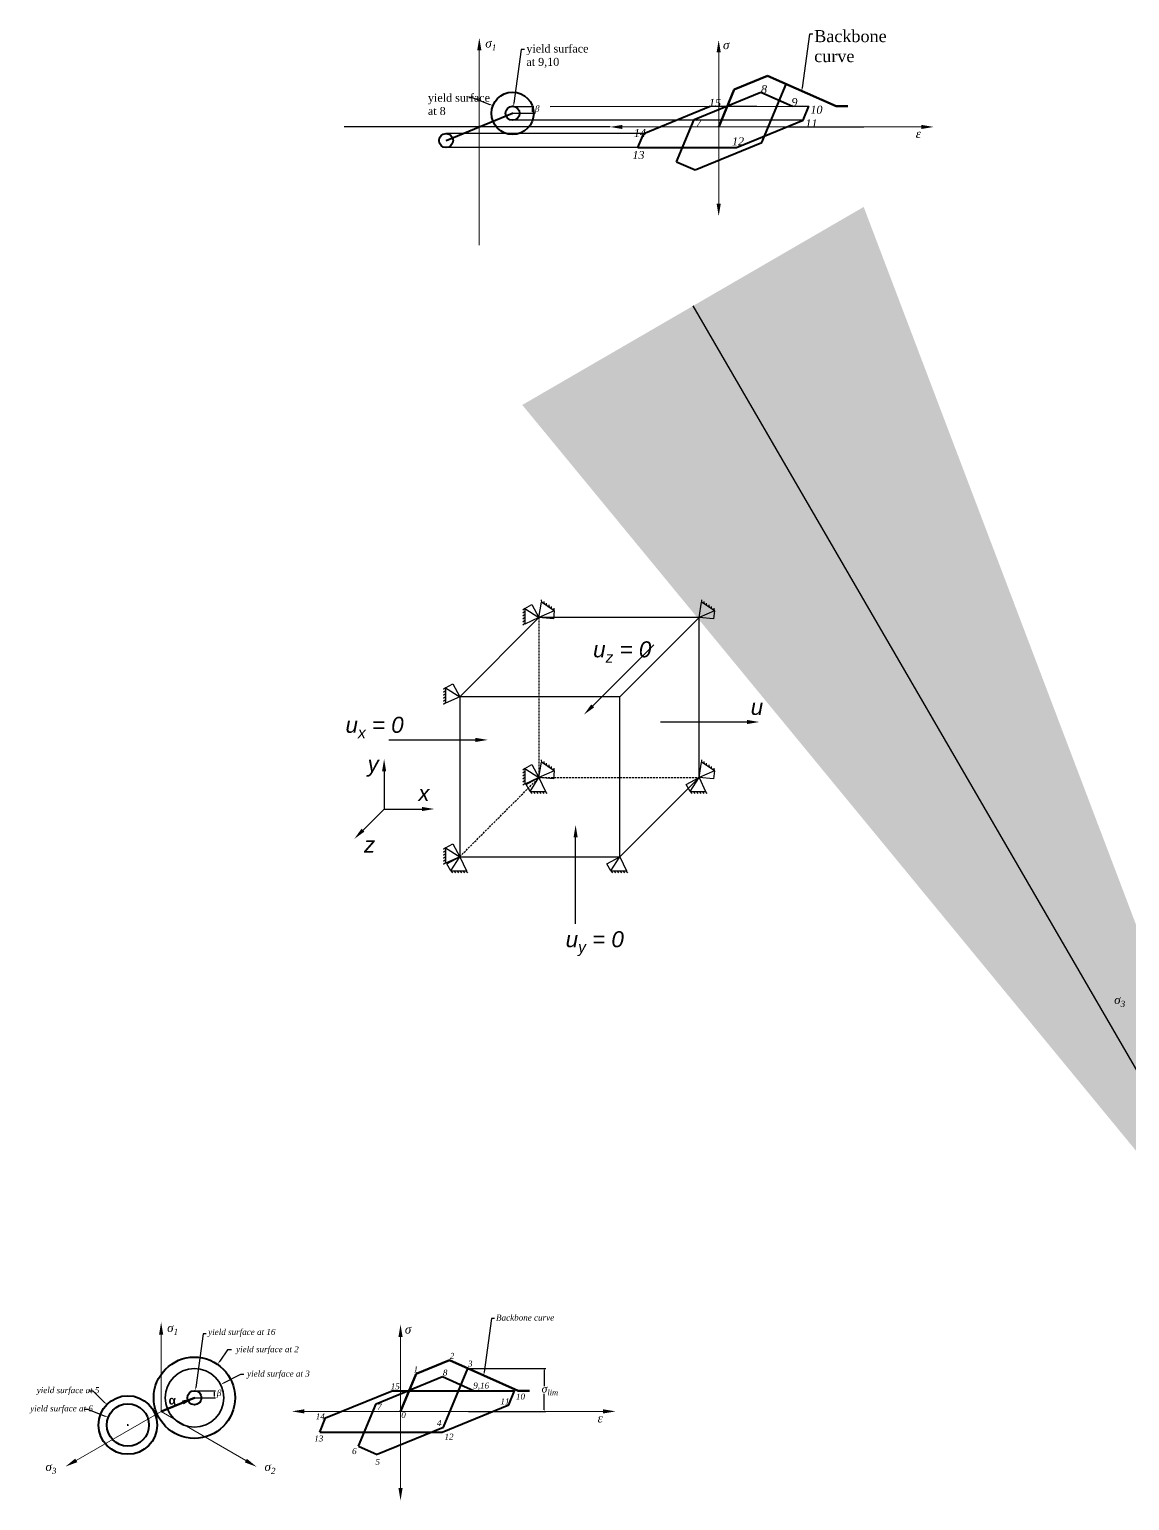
# Model space of a CAD drawing. Header units: inches. Extents: x -1038 to 587, y -1 to 567.
# Drawn here: x -16.4 to 121.1, y -0.7 to 183.2 of the extents above; entities that cross this region are included whole.
import ezdxf
from ezdxf import colors
from ezdxf.entities.mleader import LeaderData, LeaderLine
from ezdxf.math import Vec2, Vec3

# ---------------------------------------------------------------- set-up
doc = ezdxf.new("R2010")
doc.units = ezdxf.units.IN
doc.header["$MEASUREMENT"] = 0
doc.linetypes.add('DASHED2', pattern=[0.375, 0.25, -0.125])
doc.styles.get("Standard").update_dxf_attribs({"font": 'timesi.ttf', "height": 0.5})

# ---------------------------------------------------------------- blocks, each defined once
blk = doc.blocks.new('*U7')
blk.add_line((0, 0), (0.2055530507552703, -0.2517981851443665))
blk = doc.blocks.new('*U8')
at = {"color": 0, "linetype": 'ByBlock', "lineweight": -2, "transparency": 16777216, "rotation": 270}
for p in [(45.54913603556682, 110.7803031798653), (45.54913603556682, 110.4026059021487), (45.54913603556682, 110.0249086244322), (45.54913603556682, 109.6472113467156), (45.54913603556682, 109.2695140689991), (45.54913603556682, 108.8918167912825)]:
    blk.add_blockref('*U7', p, dxfattribs=at)
blk = doc.blocks.new('*U9')
blk.add_line((0, 0), (0.2055530507552703, -0.2517981851443665))
blk = doc.blocks.new('*U10')
at = {"color": 0, "linetype": 'ByBlock', "lineweight": -2, "transparency": 16777216, "rotation": 270}
for p in [(35.64964109895516, 100.8808082432536), (35.64964109895516, 100.5031109655371), (35.64964109895516, 100.1254136878205), (35.64964109895516, 99.74771641010398), (35.64964109895516, 99.37001913238743), (35.64964109895516, 98.99232185467088)]:
    blk.add_blockref('*U9', p, dxfattribs=at)
blk = doc.blocks.new('*U11')
blk.add_line((0, 0), (0.2055530507552703, -0.2517981851443665))
blk = doc.blocks.new('*U12')
at = {"color": 0, "linetype": 'ByBlock', "lineweight": -2, "transparency": 16777216, "rotation": 270}
for p in [(35.64964109895516, 80.88080824325363), (35.64964109895516, 80.50311096553708), (35.64964109895516, 80.12541368782053), (35.64964109895516, 79.74771641010398), (35.64964109895516, 79.37001913238743), (35.64964109895516, 78.99232185467088)]:
    blk.add_blockref('*U11', p, dxfattribs=at)
blk = doc.blocks.new('*U13')
blk.add_line((0, 0), (0.2055530507552703, -0.2517981851443665))
blk = doc.blocks.new('*U14')
at = {"color": 0, "linetype": 'ByBlock', "lineweight": -2, "transparency": 16777216, "rotation": 270}
for p in [(45.54913603556682, 90.78030317986529), (45.54913603556682, 90.40260590214874), (45.54913603556682, 90.02490862443219), (45.54913603556682, 89.64721134671564), (45.54913603556682, 89.26951406899909), (45.54913603556682, 88.89181679128254)]:
    blk.add_blockref('*U13', p, dxfattribs=at)
blk = doc.blocks.new('*U15')
blk.add_line((0, 0), (0.2055530507552703, -0.2517981851443665))
blk = doc.blocks.new('*U16')
at = {"color": 0, "linetype": 'ByBlock', "lineweight": -2, "transparency": 16777216, "rotation": 270}
for p in [(86.80710453716301, 102.5677874198586), (86.80710453716301, 102.190090142142), (86.80710453716301, 101.8123928644255), (86.80710453716301, 101.4346955867089), (86.80710453716301, 101.0569983089924), (86.80710453716301, 100.6793010312758)]:
    blk.add_blockref('*U15', p, dxfattribs=at)
blk = doc.blocks.new('*U17')
blk.add_line((0, 0), (0.2055530507552703, -0.2517981851443665))
blk = doc.blocks.new('*U18')
at = {"color": 0, "linetype": 'ByBlock', "lineweight": -2, "transparency": 16777216, "rotation": 270}
for p in [(86.80710453716301, 102.5677874198586), (86.80710453716301, 102.190090142142), (86.80710453716301, 101.8123928644255), (86.80710453716301, 101.4346955867089), (86.80710453716301, 101.0569983089924), (86.80710453716301, 100.6793010312758)]:
    blk.add_blockref('*U17', p, dxfattribs=at)
blk = doc.blocks.new('*U19')
blk.add_line((0, 0), (0.2055530507552703, -0.2517981851443665))
blk = doc.blocks.new('*U20')
at = {"color": 0, "linetype": 'ByBlock', "lineweight": -2, "transparency": 16777216, "rotation": 270}
for p in [(86.80710453716301, 102.5677874198586), (86.80710453716301, 102.190090142142), (86.80710453716301, 101.8123928644255), (86.80710453716301, 101.4346955867089), (86.80710453716301, 101.0569983089924), (86.80710453716301, 100.6793010312758)]:
    blk.add_blockref('*U19', p, dxfattribs=at)
blk = doc.blocks.new('*U21')
blk.add_line((0, 0), (0.2055530507552703, -0.2517981851443665))
blk = doc.blocks.new('*U22')
at = {"color": 0, "linetype": 'ByBlock', "lineweight": -2, "transparency": 16777216, "rotation": 270}
for p in [(86.80710453716301, 102.5677874198586), (86.80710453716301, 102.190090142142), (86.80710453716301, 101.8123928644255), (86.80710453716301, 101.4346955867089), (86.80710453716301, 101.0569983089924), (86.80710453716301, 100.6793010312758)]:
    blk.add_blockref('*U21', p, dxfattribs=at)
blk = doc.blocks.new('*U23')
blk.add_line((0, 0), (0.2055530507552703, -0.2517981851443665))
blk = doc.blocks.new('*U24')
at = {"color": 0, "linetype": 'ByBlock', "lineweight": -2, "transparency": 16777216, "rotation": 270}
for p in [(101.3759971690367, 102.5677874198586), (101.3759971690367, 102.190090142142), (101.3759971690367, 101.8123928644255), (101.3759971690367, 101.4346955867089), (101.3759971690367, 101.0569983089924), (101.3759971690367, 100.6793010312758)]:
    blk.add_blockref('*U23', p, dxfattribs=at)
blk = doc.blocks.new('*U25')
blk.add_line((0, 0), (0.2055530507552703, -0.2517981851443665))
blk = doc.blocks.new('*U26')
at = {"color": 0, "linetype": 'ByBlock', "lineweight": -2, "transparency": 16777216, "rotation": 270}
for p in [(101.3759971690367, 102.5677874198586), (101.3759971690367, 102.190090142142), (101.3759971690367, 101.8123928644255), (101.3759971690367, 101.4346955867089), (101.3759971690367, 101.0569983089924), (101.3759971690367, 100.6793010312758)]:
    blk.add_blockref('*U25', p, dxfattribs=at)
blk = doc.blocks.new('*U27')
blk.add_line((0, 0), (0.2055530507552703, -0.2517981851443665))
blk = doc.blocks.new('*U28')
at = {"color": 0, "linetype": 'ByBlock', "lineweight": -2, "transparency": 16777216, "rotation": 270}
for p in [(101.3759971690367, 102.5677874198586), (101.3759971690367, 102.190090142142), (101.3759971690367, 101.8123928644255), (101.3759971690367, 101.4346955867089), (101.3759971690367, 101.0569983089924), (101.3759971690367, 100.6793010312758)]:
    blk.add_blockref('*U27', p, dxfattribs=at)
blk = doc.blocks.new('*U29')
blk.add_line((0, 0), (0.2055530507552703, -0.2517981851443665))
blk = doc.blocks.new('*U30')
at = {"color": 0, "linetype": 'ByBlock', "lineweight": -2, "transparency": 16777216, "rotation": 270}
for p in [(101.3759971690367, 102.5677874198586), (101.3759971690367, 102.190090142142), (101.3759971690367, 101.8123928644255), (101.3759971690367, 101.4346955867089), (101.3759971690367, 101.0569983089924), (101.3759971690367, 100.6793010312758)]:
    blk.add_blockref('*U29', p, dxfattribs=at)

msp = doc.modelspace()

# ---------------------------------------------------------------- linework, layer by layer
for p, q in [((81.13028069623175, 182.5728994680742), (80.22167309868374, 175.8494229761312)), ((81.53028069623176, 182.5728994680742), (81.13028069623175, 182.5728994680742)), ((45.09275145172637, 180.6574333413583), (44.18414385417836, 173.9339568494152)), ((45.49275145172638, 180.6574333413583), (45.09275145172637, 180.6574333413583)), ((38.54834447369822, 174.6472833748621), (38.94834447369823, 174.6472833748621)), ((38.94834447369823, 174.6472833748621), (41.18093566728933, 173.775143957167)), ((44.22983617126445, 173.5317953604574), (46.65608451949728, 173.5317953604574)), ((46.47608451949728, 173.3517953604575), (46.47608451949728, 172.84876153633)), ((48.69618585691205, 173.5317953604574), (78.99495899935275, 173.5454575188671)), ((68.72166743965201, 173.5454575188671), (74.53324647558779, 173.5454575188671)), ((78.99495899935275, 173.5454575188671), (81.03760456957511, 173.5454575188671)), ((35.69951180371694, 169.2619524906589), (44.0131659270258, 172.66876153633)), ((43.92316592702579, 172.66876153633), (44.1031659270258, 172.66876153633)), ((43.92316592702579, 172.66876153633), (44.1031659270258, 172.66876153633)), ((43.92316592702579, 172.66876153633), (44.1031659270258, 172.66876153633)), ((44.0131659270258, 172.57876153633), (44.0131659270258, 172.75876153633)), ((44.0131659270258, 172.57876153633), (44.0131659270258, 172.75876153633)), ((44.0131659270258, 172.57876153633), (44.0131659270258, 172.75876153633)), ((80.3112066631862, 171.7921557779325), (44.01316810618317, 171.7920655537956)), ((44.0756659270258, 172.66876153633), (46.65608451949728, 172.66876153633)), ((56.19617642646597, 170.9653570134944), (22.9500897007656, 170.9653570134944)), ((60.40779314189822, 170.1385582490564), (35.69951500503833, 170.1386484731902)), ((78.25514697523047, 170.9653570134944), (87.91222160014195, 170.9653570134945)), ((85.95785911918634, 170.9653570134944), (86.46766561037845, 170.9653570134944)), ((59.68139523550931, 168.3852565081218), (35.69951180371709, 168.3852565081219)), ((45.54913603556682, 110.7803031798653), (46.4315106991476, 111.270167862513)), ((45.54913603556682, 110.7803031798653), (45.54913603556682, 108.8404386919464)), ((45.54913603556682, 110.7803031798653), (47.31388452375635, 109.6634112439164)), ((46.4315106991476, 111.270167862513), (47.31388452375635, 109.6634112439164)), ((47.31388452375635, 109.6634112439164), (47.63174301768235, 111.584501305757)), ((49.2324200811489, 110.488642204421), (47.31388452375635, 109.6634112439164)), ((49.2324200811489, 110.488642204421), (47.63174301768235, 111.584501305757)), ((49.2324200811489, 110.488642204421), (49.13816445386386, 109.4838196673728)), ((67.31388452375634, 109.6634112439164), (67.63174301768234, 111.584501305757)), ((69.23242008114889, 110.488642204421), (67.31388452375634, 109.6634112439164)), ((69.23242008114889, 110.488642204421), (67.63174301768234, 111.584501305757)), ((69.23242008114889, 110.488642204421), (69.13816445386385, 109.4838196673728)), ((37.41438958714468, 99.76391630730478), (47.31388452375635, 109.6634112439164)), ((47.31388452375635, 109.6634112439164), (45.54913603556682, 108.8404386919464)), ((67.31388452375634, 109.6634112439164), (47.31388452375635, 109.6634112439164)), ((49.13816445386386, 109.4838196673728), (47.31388452375635, 109.6634112439164)), ((57.41438958714468, 99.76391630730478), (67.31388452375634, 109.6634112439164)), ((67.31388452375634, 89.66341124391644), (67.31388452375634, 109.6634112439164)), ((69.13816445386385, 109.4838196673728), (67.31388452375634, 109.6634112439164)), ((61.66979420435034, 106.2557369725866), (54.03296681558113, 98.61890958381743)), ((35.64964109895516, 100.8808082432536), (36.53201576253593, 101.3706729259013)), ((36.53201576253593, 101.3706729259013), (37.41438958714468, 99.76391630730478)), ((35.64964109895516, 100.8808082432536), (35.64964109895516, 98.94094375533473)), ((35.64964109895516, 100.8808082432536), (37.41438958714468, 99.76391630730478)), ((37.41438958714468, 99.76391630730478), (35.64964109895516, 98.94094375533473)), ((37.41438958714468, 99.76391630730478), (37.41438958714468, 79.76391630730478)), ((57.41438958714468, 99.76391630730478), (37.41438958714468, 99.76391630730478)), ((57.41438958714468, 79.76391630730478), (57.41438958714468, 99.76391630730478)), ((62.49339805074692, 96.59956691723181), (73.29350291744663, 96.59956691723181)), ((28.5657633954948, 94.35763137225467), (39.36586826219451, 94.35763137225467)), ((45.54913603556682, 90.78030317986529), (46.4315106991476, 91.27016786251298)), ((45.54913603556682, 90.78030317986529), (45.54913603556682, 88.84043869194639)), ((45.54913603556682, 90.78030317986529), (47.31388452375635, 89.66341124391644)), ((46.4315106991476, 91.27016786251298), (47.31388452375635, 89.66341124391644)), ((47.31388452375635, 89.66341124391644), (47.63174301768235, 91.58450130575696)), ((49.2324200811489, 90.48864220442098), (47.31388452375635, 89.66341124391644)), ((49.2324200811489, 90.48864220442098), (47.63174301768235, 91.58450130575696)), ((49.2324200811489, 90.48864220442098), (49.13816445386386, 89.48381966737281)), ((67.31388452375634, 89.66341124391644), (67.63174301768234, 91.58450130575696)), ((69.23242008114889, 90.48864220442098), (67.31388452375634, 89.66341124391644)), ((69.23242008114889, 90.48864220442098), (67.63174301768234, 91.58450130575696)), ((69.23242008114889, 90.48864220442098), (69.13816445386385, 89.48381966737281)), ((47.31388452375635, 89.66341124391644), (45.54913603556682, 88.84043869194639)), ((45.70712790515982, 88.7810374193077), (47.31388452375635, 89.66341124391644)), ((46.19699258780751, 87.89866275572692), (45.70712790515982, 88.7810374193077)), ((46.19699258780751, 87.89866275572692), (47.31388452375635, 89.66341124391644)), ((47.31388452375635, 89.66341124391644), (48.1368570757264, 87.89866275572692)), ((49.13816445386386, 89.48381966737281), (47.31388452375635, 89.66341124391644)), ((57.41438958714468, 79.76391630730478), (67.31388452375634, 89.66341124391644)), ((65.70712790515981, 88.7810374193077), (67.31388452375634, 89.66341124391644)), ((66.1969925878075, 87.89866275572692), (65.70712790515981, 88.7810374193077)), ((66.1969925878075, 87.89866275572692), (67.31388452375634, 89.66341124391644)), ((67.31388452375634, 89.66341124391644), (68.1368570757264, 87.89866275572692)), ((69.13816445386385, 89.48381966737281), (67.31388452375634, 89.66341124391644)), ((46.19699258780751, 87.89866275572692), (48.1368570757264, 87.89866275572692)), ((66.1969925878075, 87.89866275572692), (68.1368570757264, 87.89866275572692)), ((35.64964109895516, 80.88080824325363), (36.53201576253593, 81.37067292590132)), ((36.53201576253593, 81.37067292590132), (37.41438958714468, 79.76391630730478)), ((51.89086524525533, 71.37927343971575), (51.89086524525533, 82.17937830641546)), ((35.64964109895516, 80.88080824325363), (35.64964109895516, 78.94094375533473)), ((35.64964109895516, 80.88080824325363), (37.41438958714468, 79.76391630730478)), ((37.41438958714468, 79.76391630730478), (35.64964109895516, 78.94094375533473)), ((35.80763296854815, 78.88154248269603), (37.41438958714468, 79.76391630730478)), ((36.29749765119584, 77.99916781911526), (37.41438958714468, 79.76391630730478)), ((37.41438958714468, 79.76391630730478), (57.41438958714468, 79.76391630730478)), ((37.41438958714468, 79.76391630730478), (38.23736213911474, 77.99916781911526)), ((55.80763296854815, 78.88154248269603), (57.41438958714468, 79.76391630730478)), ((56.29749765119584, 77.99916781911526), (57.41438958714468, 79.76391630730478)), ((57.41438958714468, 79.76391630730478), (58.23736213911474, 77.99916781911526)), ((36.29749765119584, 77.99916781911526), (35.80763296854815, 78.88154248269603)), ((36.29749765119584, 77.99916781911526), (38.23736213911474, 77.99916781911526)), ((56.29749765119584, 77.99916781911526), (55.80763296854815, 78.88154248269603)), ((56.29749765119584, 77.99916781911526), (58.23736213911474, 77.99916781911526)), ((41.3700741489878, 22.05323333594568), (40.4614665514398, 15.32975684400263)), ((41.7700741489878, 22.05323333594567), (41.3700741489878, 22.05323333594568)), ((5.332544904482425, 20.13776720922978), (4.423937306934423, 13.41429071728673)), ((5.732544904482425, 20.13776720922977), (5.332544904482425, 20.13776720922978)), ((8.387670961535555, 18.11677599758284), (7.430016749617874, 16.7345817761404)), ((8.887670961535557, 18.11677599758284), (8.387670961535555, 18.11677599758284)), ((10.02280863653867, 15.06378936506982), (7.878279895468981, 13.98046037459669)), ((10.42280863653868, 15.06378936506982), (10.02280863653867, 15.06378936506982)), ((38.49494042798652, 15.81072641849272), (48.15201505289801, 15.81072641849272)), ((47.972015052898, 15.63072641849272), (47.972015052898, 13.60139418881064)), ((-8.837037212266583, 12.9997983751025), (-8.437037212266585, 12.9997983751025)), ((-8.437037212266585, 12.9997983751025), (-6.971954183717768, 11.57449662052594)), ((4.469629624020523, 13.01212922832892), (6.895877972253346, 13.01212922832892)), ((4.162959379781852, 12.14909540420144), (4.342959379781853, 12.14909540420144)), ((4.162959379781859, 12.14909540420144), (4.342959379781861, 12.14909540420144)), ((4.162959379781864, 12.14909540420147), (4.342959379781863, 12.14909540420147)), ((4.252959379781853, 12.05909540420144), (4.252959379781852, 12.23909540420144)), ((4.252959379781862, 12.05909540420144), (4.252959379781861, 12.23909540420144)), ((4.252959379781863, 12.05909540420148), (4.252959379781863, 12.23909540420147)), ((4.315459379781865, 12.14909540420146), (6.895877972253346, 12.14909540420146)), ((6.715877972253345, 12.83212922832892), (6.715877972253345, 12.32909540420146)), ((47.972015052898, 10.62569088136594), (47.972015052898, 12.65502311104802)), ((-9.525516196854554, 10.72080819706261), (-9.125516196854552, 10.72080819706261)), ((-9.125516196854552, 10.72080819706261), (-6.892925003263465, 9.84866877936754)), ((38.49494042798652, 10.44569088136593), (48.15201505289801, 10.44569088136594)), ((46.19765257194241, 10.44569088136593), (46.7074590631345, 10.44569088136593)), ((-4.150694743526997, 8.742286358530395), (-3.970694743526996, 8.742286358530393)), ((-4.150694743526989, 8.742286358530427), (-3.970694743526989, 8.742286358530428)), ((-4.060694743526995, 8.652286358530393), (-4.060694743526998, 8.832286358530395)), ((-4.060694743526987, 8.652286358530429), (-4.060694743526987, 8.832286358530428))]:
    msp.add_line(p, q)
at = {"lineweight": 18}
for p, q in [((39.85633886537138, 180.5582139090644), (39.85633886537138, 156.17322360256)), ((69.77240059266296, 180.5582139090644), (69.77240059266296, 161.3725001179245)), ((95.09298601989323, 170.9653570134944), (57.75049796029526, 170.9653570134944)), ((0.09613231812744516, 20.03854777693591), (0.09613231812744516, 10.44569088136593)), ((30.01219404541902, 20.03854777693591), (30.01219404541902, 0.8528339857959537)), ((0.09613231812744338, 10.44569088136593), (-10.50640082391154, 4.324315517717798)), ((0.09613231812744694, 10.44569088136593), (10.69866546016643, 4.324315517717798)), ((55.33277947264929, 10.44569088136593), (17.99029141305132, 10.44569088136593))]:
    msp.add_line(p, q, dxfattribs=at)
at = {"lineweight": 70}
for p, q in [((71.716240544427, 175.6571904308961), (75.8730676060814, 177.3605949537316)), ((75.8730676060814, 177.3605949537316), (84.46314083602329, 173.5454575188671)), ((69.77240059266296, 170.9653570134944), (71.716240544427, 175.6571904308961)), ((84.46314083602329, 173.5454575188671), (85.89535911918634, 173.5454575188671)), ((31.95603399718306, 15.13752429876754), (36.11286105883747, 16.84092882160305)), ((36.11286105883747, 16.84092882160305), (44.70293428877935, 13.02579138673855)), ((30.01219404541902, 10.44569088136593), (31.95603399718306, 15.13752429876754)), ((44.70293428877935, 13.02579138673855), (46.1351525719424, 13.02579138673856)), ((0.09613231812744516, 10.44569088136594), (4.252959379781856, 12.14909540420145))]:
    msp.add_line(p, q, dxfattribs=at)
at = {"lineweight": 40}
for p, q in [((66.70960629256061, 171.902612008807), (75.02326041586946, 175.309421054478)), ((75.02326041586946, 175.309421054478), (78.99495899935275, 173.5454575188671)), ((75.15859865296949, 169.0071305220387), (78.19264697523045, 176.3303925506212)), ((60.40779314189822, 170.1385582490564), (68.72166743965201, 173.5454575188671)), ((80.3112066631862, 171.7921557779325), (81.03760456957511, 173.5454575188671)), ((35.69929162927201, 169.2618622665193), (44.0131659270258, 172.66876153633)), ((64.52154076945646, 166.6212929725109), (66.70960629256061, 171.902612008807)), ((71.99733236543241, 168.3852565081218), (80.3112066631862, 171.7921557779325)), ((59.68139523550931, 168.3852565081218), (60.40779314189822, 170.1385582490564)), ((59.68139523550931, 168.3852565081218), (71.99733236543238, 168.3852565081218)), ((66.84494452966064, 165.6003214763677), (75.15859865296949, 169.0071305220387)), ((64.52154076945646, 166.6212929725109), (66.8411201386055, 165.5910905694005)), ((26.94939974531666, 11.38294587667846), (35.26305386862551, 14.7897549223495)), ((35.26305386862551, 14.7897549223495), (39.23475245210879, 13.02579138673855)), ((35.39839210572555, 8.487464389910183), (38.43244042798651, 15.81072641849271)), ((20.64758659465429, 9.618892116927864), (28.96146089240806, 13.02579138673855)), ((28.96146089240805, 13.02579138673855), (44.27423325544036, 13.02579138673855)), ((43.54783534905145, 11.272489645804), (44.27423325544036, 13.02579138673855)), ((24.76133422221252, 6.101626840382359), (26.94939974531666, 11.38294587667846)), ((35.23396105129768, 7.865590375993314), (43.54783534905145, 11.272489645804)), ((19.92118868826537, 7.865590375993314), (20.64758659465429, 9.618892116927864)), ((19.92118868826537, 7.865590375993314), (35.23396105129768, 7.865590375993315)), ((27.0847379824167, 5.080655344239148), (35.39839210572555, 8.487464389910183)), ((24.76133422221252, 6.101626840382359), (27.08091359136156, 5.071424437272023))]:
    msp.add_line(p, q, dxfattribs=at)
at = {"linetype": 'DASHED2'}
for p, q in [((47.31388452375635, 109.6634112439164), (47.31388452375635, 89.66341124391644)), ((37.41438958714468, 79.76391630730478), (47.31388452375635, 89.66341124391644)), ((47.31388452375635, 89.66341124391644), (67.31388452375634, 89.66341124391644))]:
    msp.add_line(p, q, dxfattribs=at)
at = {"linetype": 'ByBlock'}
for p, q in [((27.9631462612133, 90.4262230983011), (27.9631462612133, 85.72534181515289)), ((25.32877456518402, 83.09097011912364), (27.9631462612133, 85.72534181515289)), ((27.9631462612133, 85.72534181515289), (32.68876792417899, 85.72534181515287))]:
    msp.add_line(p, q, dxfattribs=at)
at = {"lineweight": 40}
for centre, radius in [((44.0131659270258, 172.6687615363299), 2.640659518148054), ((44.0131659270258, 172.66876153633), 0.876695982537095), ((35.69951180371709, 169.261952490659), 0.876695982537095), ((4.252959379781856, 12.14909540420145), 5.078564223746752), ((4.252959379781863, 12.14909540420145), 0.876695982537095), ((-4.060694743526991, 8.742286358530412), 3.661631014291267), ((-4.060694743526991, 8.742286358530412), 2.640659518148054)]:
    msp.add_circle(centre, radius, dxfattribs=at)
at = {"lineweight": 35}
msp.add_circle((4.252959379781856, 12.14909540420145), 3.661631014291267, dxfattribs=at)
at = {"lineweight": 18}
for points in [[(39.59728527639984, 180.5582139090644), (39.85633886537138, 182.1125354428937), (40.11539245434292, 180.5582139090644)], [(69.51334700369142, 180.2776778227888), (69.77240059266296, 181.8319993566181), (70.0314541816345, 180.2776778227888)], [(57.75049796029526, 170.7063034245229), (56.19617642646597, 170.9653570134944), (57.75049796029526, 171.224410602466)], [(95.09298601989323, 171.224410602466), (96.64730755372253, 170.9653570134944), (95.09298601989323, 170.7063034245229)], [(70.0314541816345, 161.3725001179245), (69.77240059266296, 159.8181785840952), (69.51334700369142, 161.3725001179245)], [(-0.1629212708441017, 20.03854777693591), (0.09613231812744516, 21.5928693107652), (0.355185907098992, 20.03854777693591)], [(29.75314045644748, 19.75801169066031), (30.01219404541902, 21.3123332244896), (30.27124763439057, 19.75801169066031)], [(17.99029141305132, 10.18663729239438), (16.43596987922204, 10.44569088136593), (17.99029141305132, 10.70474447033748)], [(55.33277947264929, 10.70474447033747), (56.88710100647858, 10.44569088136592), (55.33277947264929, 10.18663729239438)], [(-10.63592761839731, 4.548662506708689), (-11.8524827578569, 3.54715475080315), (-10.37687402942577, 4.099968528726903)], [(10.8125486002348, 4.521566902441696), (12.02910373969438, 3.520059146536157), (10.55349501126325, 4.07287292445991)], [(30.27124763439057, 0.8528339857959537), (30.01219404541902, -0.701487548033338), (29.75314045644748, 0.8528339857959537)]]:
    msp.add_solid(points, dxfattribs=at)
for points in [[(80.15560697537845, 175.8583511224031), (80.28773922198906, 175.8404948298592), (80.16810422105235, 175.4530262362993)], [(41.20519317708798, 173.8372407981722), (41.15667815749069, 173.713047116162), (41.55351671331996, 173.6295988983752)], [(44.11807773087307, 173.9428849956871), (44.25020997748368, 173.9250287031433), (44.13057497654697, 173.5375601095834)], [(46.44608451949728, 173.3517953604575), (46.50608451949728, 173.3517953604575), (46.47608451949728, 173.5317953604574)], [(46.44608451949728, 172.84876153633), (46.50608451949728, 172.84876153633), (46.47608451949728, 172.66876153633)], [(54.21614536503361, 98.43573103436493), (52.93389551886617, 97.51983828710246), (53.84978826612864, 98.8020881332699)], [(73.29350291744663, 96.85862050620335), (74.84782445127593, 96.59956691723181), (73.29350291744663, 96.34051332826027)], [(39.36586826219451, 94.61668496122621), (40.92018979602381, 94.35763137225467), (39.36586826219451, 94.09857778328313)], [(27.70409267224176, 90.4262230983011), (27.9631462612133, 91.98054463213039), (28.22219985018484, 90.4262230983011)], [(32.68876792417899, 85.98439540412443), (34.24308945800828, 85.72534181515286), (32.68876792417899, 85.46628822618132)], [(25.14488715155967, 83.27343705056487), (24.23397297653663, 81.98764563737744), (25.5126619788084, 82.90850318768241)], [(51.63181165628379, 82.17937830641546), (51.89086524525533, 83.73369984024475), (52.14991883422687, 82.17937830641546)], [(7.361518145137956, 16.7820410811158), (7.498515354097791, 16.68712247116499), (7.145260919765457, 16.32359014926089)], [(40.39540042813449, 15.33868499027453), (40.52753267474511, 15.32082869773073), (40.40789767380841, 14.93336010417079)], [(47.942015052898, 15.63072641849272), (48.00201505289801, 15.63072641849272), (47.972015052898, 15.81072641849272)], [(4.357871183629116, 13.42321886355863), (4.49000343023973, 13.40536257101483), (4.370368429303026, 13.01789397745489)], [(6.685877972253345, 12.83212922832892), (6.745877972253346, 12.83212922832892), (6.715877972253345, 13.01212922832892)], [(7.848220296850406, 14.03996554223224), (7.908339494087555, 13.92095520696114), (7.521248889655694, 13.80010278288524)], [(-6.925466943295877, 11.6222813557706), (-7.01844142413966, 11.52671188528129), (-6.685245772249843, 11.29557317799459)], [(6.685877972253345, 12.32909540420146), (6.745877972253346, 12.32909540420146), (6.715877972253345, 12.14909540420146)], [(-6.868667493464824, 9.910765620372644), (-6.917182513062105, 9.786571938362433), (-6.520343957232835, 9.703123720575693)], [(47.942015052898, 10.62569088136594), (48.00201505289801, 10.62569088136594), (47.972015052898, 10.44569088136594)]]:
    msp.add_solid(points)
at = {"lineweight": 50}
msp.add_solid([(2.697840497658253, 11.78434696376344), (4.232752477716743, 12.14081492299314), (2.896419942816989, 11.3058062112704)], dxfattribs=at)

# ---------------------------------------------------------------- block references
for name in ['*U8', '*U10', '*U14', '*U12']:
    msp.add_blockref(name, (0, 0))
for name, p, rotation in [('*U30', (21.86757271712963, 252.0810464744445), 235.6035911981003), ('*U28', (41.86757271712962, 252.0810464744445), 235.6035911981003), ('*U24', (21.86757271712963, 232.0810464744445), 235.6035911981003), ('*U26', (41.86757271712962, 232.0810464744445), 235.6035911981003), ('*U22', (148.7647800076661, 1.091558218563904), 90), ('*U20', (168.7647800076661, 1.091558218563904), 90), ('*U16', (138.8652850710544, -8.807936718047756), 90), ('*U18', (158.8652850710544, -8.807936718047756), 90)]:
    msp.add_blockref(name, p, dxfattribs=dict(rotation=rotation))

# ---------------------------------------------------------------- texts
at = {"attachment_point": 1}
for s, width, gutter_width, insert, char_height in [('{\\fTimes New Roman|b0|i0|c0|p18;Backbone curve}', 9.079318038265512, 3.75, (81.70891644860345, 183.0624148642126), 1.5), ('\\A1;{\\H1.08333x;σ\\H0.7x;\\S^ 1;}', 5.624202410835096, 1, (40.60432350322267, 181.9731371421007), 1), ('{\\fTimes New Roman|b0|i0|c0|p18;yield surface at 9,10}', 9.079318038265512, 3.75, (45.73820071629453, 181.265138466978), 1), ('\\A1;{\\H1.08333x;σ}', 0.299236997492244, 1, (70.30887303905652, 181.7727268166352), 1), ('{\\fTimes New Roman|b0|i0|c0|p18;yield surface at 8}', 9.079318038265512, 3.75, (33.43650160467598, 175.1202813810924), 1), ('8', 12.55974675211246, 1, (75.06340105153018, 176.1861112734618), 1), ('{\\H1.08333x;β}', 0.2094658982445708, 0.7, (46.81389131346307, 173.6369823287773), 0.7), ('15', 12.55974675211246, 1, (68.54984180125044, 174.4748457124835), 1), ('9', 12.55974675211246, 1, (78.86098981230467, 174.5663245002106), 1), ('10', 12.55974675211246, 1, (81.23298227606969, 173.6147721259053), 1), ('7', 12.55974675211246, 1, (66.86616756819754, 171.928385211394), 1), ('11', 12.55974675211246, 1, (80.60360017450964, 171.9119741928554), 1), ('14', 12.55974675211246, 1, (59.17398292212798, 170.7092707333672), 1), ('12', 12.55974675211246, 1, (71.44060568576984, 169.6727192746686), 1), ('13', 12.55974675211246, 1, (58.99226383773262, 167.9584574282002), 1), ('\\A1;{\\fArial|b0|i1|c0|p34;u\\H0.7x;\\S^ z;\\H1.42857x; = 0}', 23.11143762668416, 3.75, (54.08340128196915, 106.6778239532002), 2), ('{\\fArial|b0|i1|c0|p34;u}', 23.11143762668416, 3.75, (73.77729954572817, 99.47938927910957), 2), ('\\A1;{\\fArial|b0|i1|c0|p34;u\\H0.7x;\\S^ x;\\H1.42857x; = 0}', 23.11143762668416, 3.75, (23.13762872503401, 97.24630149626375), 2), ('{\\fArial|b0|i1|c0|p34;y}', 23.11143762668416, 3.75, (25.8978023612849, 92.36944150495947), 2), ('{\\fArial|b0|i1|c0|p34;x}', 23.11143762668416, 3.75, (32.23477901458045, 88.7106845326025), 2), ('{\\fArial|b0|i1|c0|p34;z}', 23.11143762668416, 3.75, (25.45337517861572, 82.27816117263251), 2), ('\\A1;{\\fArial|b0|i1|c0|p34;u\\H0.7x;\\S^ y;\\H1.42857x; = 0}', 23.11143762668416, 3.75, (50.65274458996419, 70.45247473872985), 2), ('\\A1;{\\H1.08333x;σ\\H0.7x;\\S^ 3;}', 5.624202410835096, 1, (119.1951623599642, 62.44719717773857), 1), ('Backbone curve', 9.079318038265512, 3.75, (41.94870990135951, 22.54274873208409), 0.75), ('\\A1;{\\H1.08333x;σ\\H0.7x;\\S^ 1;}', 5.624202410835096, 1, (0.844116955978734, 21.45347100997213), 1), ('yield surface at 16', 9.079318038265512, 3.75, (5.977994169050589, 20.74547233484953), 0.75), ('\\A1;{\\H1.08333x;σ}', 0.299236997492244, 1, (30.54866649181258, 21.25306068450664), 1), ('yield surface at 2', 9.079318038265512, 3.75, (9.463419504864362, 18.58977400381306), 0.75), ('2', 12.55974675211246, 1, (36.1728915196436, 17.75749613691096), 0.75), ('3', 12.55974675211246, 1, (38.44099459293966, 16.78563471848497), 0.75), ('yield surface at 3', 9.079318038265512, 3.75, (10.84037782046744, 15.53678722306483), 0.75), ('1', 12.55974675211246, 1, (31.6411239585882, 16.07613332723054), 0.75), ('8', 12.55974675211246, 1, (35.30319450428624, 15.66644514133327), 0.75), ('yield surface at 5', 9.079318038265512, 3.75, (-15.45091795034114, 13.47279623309748), 0.75), ('{\\H1.08333x;β}', 0.2094658982445708, 0.7, (7.053684766219135, 13.11731619664877), 0.7), ('15', 12.55974675211246, 1, (28.7896352540065, 13.95517958035498), 0.75), ('9,16', 12.55974675211246, 1, (39.10078326506073, 14.04665836808203), 0.75), ('\\A1;{\\H1.08333x;σ\\H0.7x;\\S^ lim;}', 5.061782169751587, 0.9, (47.64342458251704, 13.77411301268375), 0.9), ('yield surface at 6', 9.079318038265512, 3.75, (-16.26848713426989, 11.19380620329287), 0.75), ('{\\fArial|b1|i0|c0|p34;\\H1.08333x;α}', 0.299236997492244, 1, (1.026870077648709, 12.38442735094901), 1), ('7', 12.55974675211246, 1, (27.1059610209536, 11.40871907926544), 0.75), ('11', 12.55974675211246, 1, (42.49969940383789, 12.07492705640743), 0.75), ('10', 12.55974675211246, 1, (44.43992388087372, 12.67135347493672), 0.75), ('14', 12.55974675211246, 1, (19.41377637488404, 10.18960460123867), 0.75), ('0', 12.55974675211246, 1, (30.11021905458756, 10.36975228619872), 0.75), ('4', 12.55974675211246, 1, (34.56220233385147, 9.372415257853845), 0.75), ('13', 12.55974675211246, 1, (19.23205729048868, 7.438791296071713), 0.75), ('12', 12.55974675211246, 1, (35.50524344128644, 7.65276271688117), 0.75), ('6', 12.55974675211246, 1, (23.95673934913793, 5.855164082483725), 0.75), ('\\A1;{\\H1.08333x;σ\\H0.7x;\\S^ 3;}', 5.624202410835096, 1, (-14.36401504626065, 4.085472735728903), 1), ('\\A1;{\\H1.08333x;σ\\H0.7x;\\S^ 2;}', 5.624202410835096, 1, (13.00904445684864, 4.085472735728899), 1), ('5', 12.55974675211246, 1, (26.8743997308261, 4.513054938099685), 0.75)]:
    msp.add_mtext_dynamic_manual_height_columns(s, width=width, gutter_width=gutter_width, heights=[0], dxfattribs=dict(at, insert=insert, char_height=char_height))
at = {"lineweight": 18, "char_height": 1, "attachment_point": 1}
for insert in [(94.40115956770379, 170.6656496062342), (54.64095302045985, 10.14598347410563)]:
    msp.add_mtext_dynamic_manual_height_columns('{\\H1.08333x;ε}', width=2.925850561495736, gutter_width=1, heights=[0], dxfattribs=dict(at, insert=insert))

# ---------------------------------------------------------------- leaders
ml = msp.add_multileader_mtext('Standard')
ml.set_content('', color=256)
ml.set_leader_properties(color=5)
ml.build(insert=Vec2(0, 0))
ml.multileader.update_dxf_attribs({"dogleg_length": 0.36, "arrow_head_size": 150})
ctx = ml.context
ctx.base_point, ctx.char_height, ctx.arrow_head_size, ctx.landing_gap_size, ctx.plane_origin = Vec3(140.9071554130314, 19.48065106892795), 150, 150, 0.09, Vec3(141.8186849990104, 18.84007987601269)
ctx.text_align_type = 2
notes = []
notes.append((ctx, [(0, (1, 1, 0), (141.4471554130314, 19.48065106892795), (-1, 0), 0.36, [(0, [(141.8186849990104, 18.84007987601269)], 0, [])])]))
ctx.mtext.insert, ctx.mtext.alignment, ctx.mtext.flow_direction = Vec3(140.9971554130314, 94.48065106892795), 3, 5
for ctx, leaders in notes:
    for number, flags, end, landing, length, lines in leaders:
        leader = LeaderData()
        leader.index, (leader.has_last_leader_line, leader.has_dogleg_vector, leader.attachment_direction) = number, flags
        leader.last_leader_point, leader.dogleg_vector, leader.dogleg_length = Vec3(end), Vec3(landing), length
        for number, points, colour, breaks in lines:
            line = LeaderLine()
            line.index, line.vertices, line.color, line.breaks = number, Vec3.list(points), colors.encode_raw_color(colour), breaks
            leader.lines.append(line)
        ctx.leaders.append(leader)

doc.saveas('drawing.dxf')
